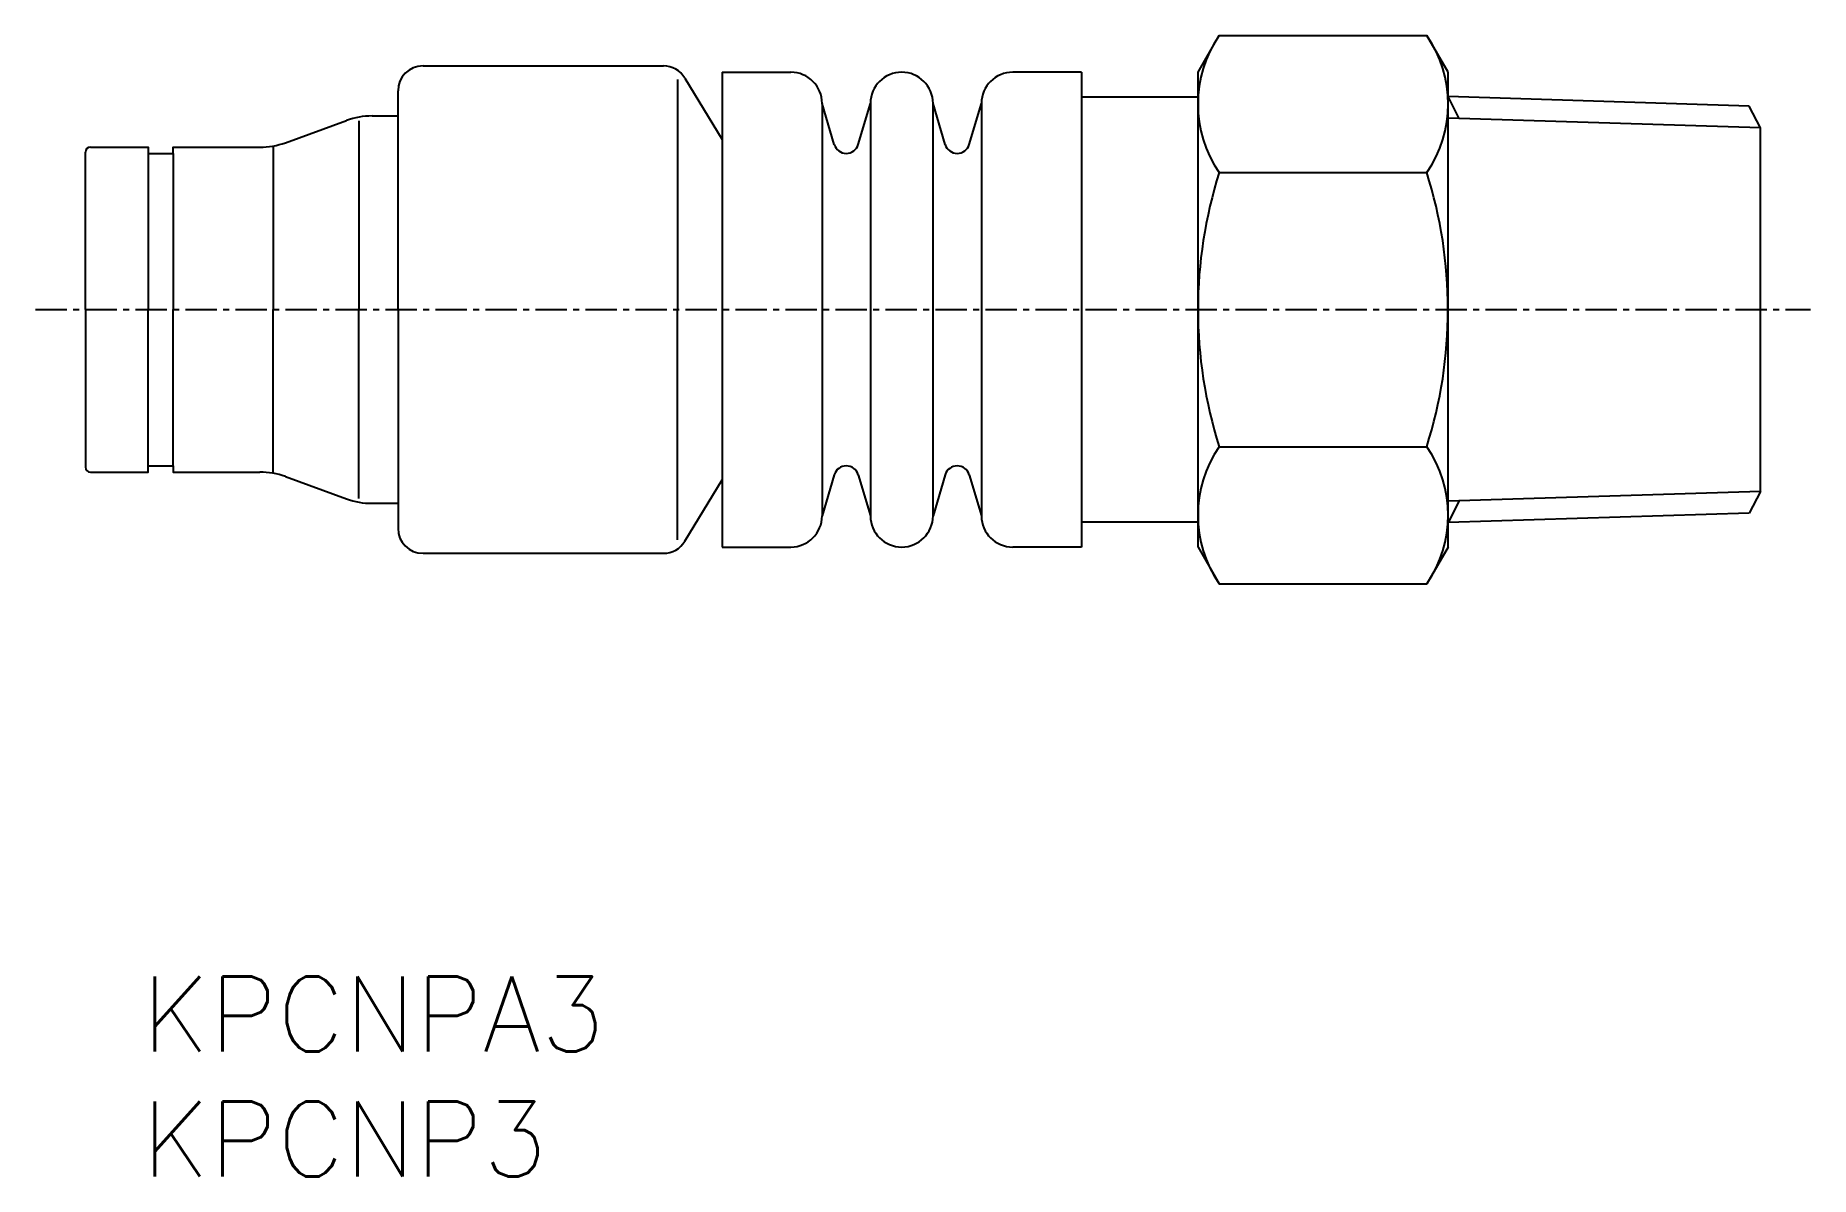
# Model space of a CAD drawing. Extents: x 102.1 to 173.1, y 73.7 to 119.3.
import ezdxf
from ezdxf.enums import TextEntityAlignment as Align

# ---------------------------------------------------------------- set-up
doc = ezdxf.new("R2010")
doc.units = 0
doc.linetypes.add('CENTER', pattern=[2, 1.25, -0.25, 0.25, -0.25])
doc.layers.get('0').update_dxf_attribs({"linetype": 'CONTINUOUS'})
doc.layers.add('CENTER', color=1, linetype='CENTER')
doc.styles.get("Standard").update_dxf_attribs({"font": 'txt.shx', "bigfont": 'extfont.shx'})

msp = doc.modelspace()

# ---------------------------------------------------------------- linework, layer by layer
at = {"color": 7, "linetype": 'CONTINUOUS'}
for p, q in [((148.597, 117.865), (149.445, 119.335)), ((149.445, 119.335), (157.748, 119.335)), ((158.597, 117.865), (157.748, 119.335)), ((117.597, 118.115), (127.215, 118.115)), ((129.56, 117.865), (129.56, 98.865)), ((129.56, 117.865), (132.31, 117.865)), ((143.934, 117.865), (141.184, 117.865)), ((143.934, 117.865), (143.934, 98.865)), ((148.597, 98.865), (148.597, 117.865)), ((158.597, 98.865), (158.597, 117.865)), ((127.778, 117.573), (127.778, 108.365)), ((128.07, 117.633), (129.56, 115.176)), ((116.597, 108.365), (116.597, 117.115)), ((134.049, 114.973), (133.56, 116.615)), ((135.008, 114.973), (135.497, 116.615)), ((138.486, 114.973), (137.997, 116.615)), ((139.445, 114.973), (139.934, 116.615)), ((148.597, 116.865), (143.934, 116.865)), ((148.597, 99.865), (148.597, 116.865)), ((148.597, 99.865), (148.597, 116.865)), ((170.644, 116.512), (158.597, 116.888)), ((171.097, 115.641), (170.644, 116.512)), ((112.094, 115.046), (114.534, 115.934)), ((115.031, 115.916), (115.031, 108.365)), ((115.56, 116.115), (116.597, 116.115)), ((171.097, 101.088), (171.097, 115.641)), ((104.097, 108.365), (104.097, 114.665)), ((106.597, 114.615), (106.597, 108.365)), ((107.597, 114.615), (107.597, 108.365)), ((111.597, 114.865), (111.597, 108.365)), ((149.445, 113.85), (157.748, 113.85)), ((104.097, 108.365), (104.097, 102.065)), ((106.597, 102.115), (106.597, 108.365)), ((107.597, 102.115), (107.597, 108.365)), ((111.597, 101.865), (111.597, 108.365)), ((115.031, 100.813), (115.031, 108.365)), ((116.597, 108.365), (116.597, 99.615)), ((127.778, 99.156), (127.778, 108.365)), ((149.445, 102.88), (157.748, 102.88)), ((112.094, 101.684), (114.534, 100.796)), ((128.07, 99.096), (129.56, 101.554)), ((134.049, 101.757), (133.56, 100.115)), ((135.008, 101.757), (135.497, 100.115)), ((138.486, 101.757), (137.997, 100.115)), ((139.445, 101.757), (139.934, 100.115)), ((171.097, 101.088), (170.644, 100.218)), ((115.56, 100.615), (116.597, 100.615)), ((170.644, 100.218), (158.597, 99.842)), ((148.597, 99.865), (143.934, 99.865)), ((129.56, 98.865), (132.31, 98.865)), ((143.934, 98.865), (141.184, 98.865)), ((148.597, 98.865), (149.445, 97.395)), ((158.597, 98.865), (157.748, 97.395)), ((117.597, 98.615), (127.215, 98.615)), ((149.445, 97.395), (157.748, 97.395))]:
    msp.add_line(p, q, dxfattribs=at)
at = {"color": 3, "linetype": 'CONTINUOUS'}
for p, q in [((133.56, 116.615), (133.56, 100.115)), ((135.497, 116.615), (135.497, 100.115)), ((137.997, 100.115), (137.997, 116.615)), ((139.934, 116.615), (139.934, 100.115)), ((159.05, 116.018), (158.597, 116.888)), ((171.097, 115.641), (158.597, 116.032)), ((171.097, 101.088), (158.597, 100.698)), ((159.05, 100.712), (158.597, 99.842))]:
    msp.add_line(p, q, dxfattribs=at)
at = {"color": 7, "linetype": 'CONTINUOUS'}
for points in [[(104.297, 114.865), (106.597, 114.865), (106.597, 114.615), (107.597, 114.615), (107.597, 114.865), (111.068, 114.865)], [(104.297, 101.865), (106.597, 101.865), (106.597, 102.115), (107.597, 102.115), (107.597, 101.865), (111.068, 101.865)]]:
    msp.add_lwpolyline(points, dxfattribs=at)
for centre, radius, start, end in [((153.453, 116.592), 4.856, 145.61575, 214.38425), ((153.741, 116.592), 4.856, 325.61575, 34.38425), ((117.597, 117.115), 1, 90, 180), ((127.215, 117.115), 1, 31.22499, 90), ((132.31, 116.615), 1.25, 0, 90), ((136.747, 116.615), 1.25, 0, 180), ((141.184, 116.615), 1.25, 90, 180), ((115.56, 113.115), 3, 90, 110), ((111.068, 117.865), 3, 270, 290), ((104.297, 114.665), 0.2, 90, 180), ((134.528, 115.116), 0.5, 196.59426, 343.40574), ((138.965, 115.116), 0.5, 196.59426, 343.40574), ((166.748, 108.365), 18.151, 162.41205, 197.58795), ((140.445, 108.365), 18.151, 342.41205, 17.58795), ((153.453, 100.138), 4.856, 145.61575, 214.38425), ((153.741, 100.138), 4.856, 325.61575, 34.38425), ((104.297, 102.065), 0.2, 180, 270), ((111.068, 98.865), 3, 70, 90), ((134.528, 101.614), 0.5, 16.59426, 163.40574), ((138.965, 101.614), 0.5, 16.59426, 163.40574), ((115.56, 103.615), 3, 250, 270), ((132.31, 100.115), 1.25, 270, 0), ((136.747, 100.115), 1.25, 180, 0), ((141.184, 100.115), 1.25, 180, 270), ((117.597, 99.615), 1, 180, 270), ((127.215, 99.615), 1, 270, 328.77501)]:
    msp.add_arc(centre, radius, start, end, dxfattribs=at)
at = {"layer": 'CENTER', "color": 1, "linetype": 'CENTER'}
msp.add_line((102.097, 108.365), (173.097, 108.365), dxfattribs=at)

# ---------------------------------------------------------------- texts
at = {"color": 7, "linetype": 'CONTINUOUS'}
for s, p in [('KPCNPA3', (106.359, 80.179)), ('KPCNP3', (106.359, 75.179))]:
    msp.add_text(s, height=3, dxfattribs=at).set_placement(p, align=Align.MIDDLE_LEFT)

doc.saveas('drawing.dxf')
